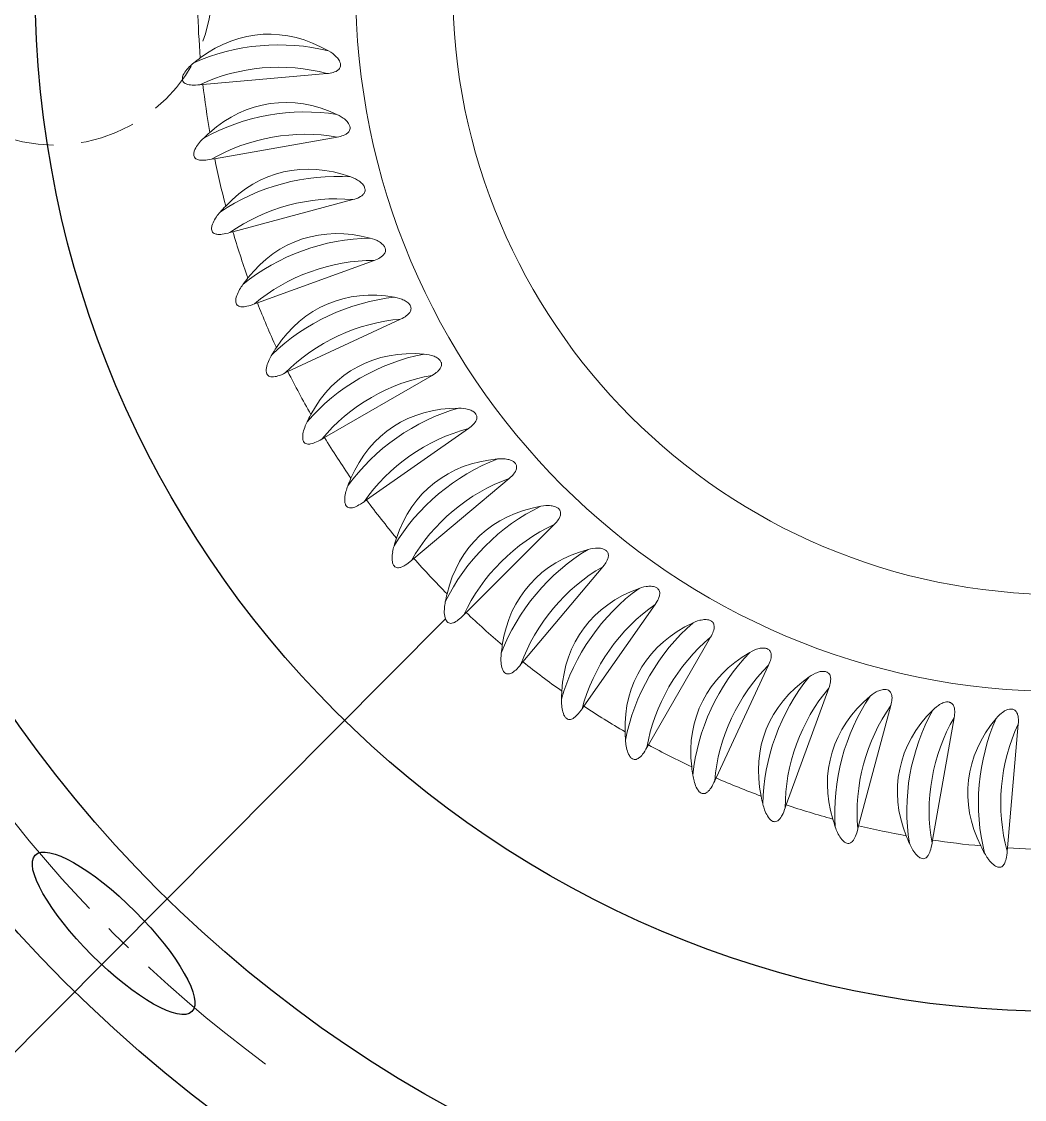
# Model space of a CAD drawing. Extents: x 197 to 911, y -8 to 441.
# Drawn here: x 518.66 to 550.36, y 148.44 to 182.52 of the extents above; entities that cross this region are included whole.
import ezdxf

# ---------------------------------------------------------------- set-up
doc = ezdxf.new("R2010")
doc.units = 0
doc.header["$LTSCALE"] = 7
doc.header["$MEASUREMENT"] = 0
doc.linetypes.add('CENTER2', pattern=[1.125, 0.75, -0.125, 0.125, -0.125])
doc.linetypes.add('HIDDEN', pattern=[0.375, 0.25, -0.125])
doc.layers.get('0').update_dxf_attribs({"linetype": 'CONTINUOUS', "lineweight": 15})
for name, color, linetype, lineweight in [('1', 1, 'CENTER2', 15), ('2', 2, 'HIDDEN', 15), ('3', 3, 'CONTINUOUS', 30), ('8', 250, 'CONTINUOUS', 15)]:
    doc.layers.add(name, color=color, linetype=linetype, lineweight=lineweight)

msp = doc.modelspace()

# ---------------------------------------------------------------- linework, layer by layer
msp.add_line((490.111, 121.437), (532.052, 163.634))
at = {"layer": '1'}
for radius, start, end in [(57, 193.4627, 347.3297), (42.322, 216.4118, 233.5882)]:
    msp.add_arc((551.491, 183.614), radius, start, end, dxfattribs=at)
at = {"layer": '2'}
msp.add_circle((519.691, 183.614), 5, dxfattribs=at)
at = {"layer": '3'}
for radius in [44.5, 44.5, 40.355, 32.4]:
    msp.add_circle((551.491, 183.614), radius, dxfattribs=at)
msp.add_ellipse((521.565, 153.688), major_axis=(-2.475, 2.475), ratio=0.27762, dxfattribs=at)
at = {"layer": '8', "ltscale": 0.098246}
for p, q in [((524.389, 180.533), (528.303, 180.875)), ((525.335, 175.873), (529.131, 176.89)), ((527.077, 171.449), (530.638, 173.11)), ((529.56, 167.394), (532.779, 169.648)), ((540.608, 158.602), (542.269, 162.164))]:
    msp.add_line(p, q, dxfattribs=at)
at = {"layer": '8', "ltscale": 0.001496}
for p, q in [((524.232, 180.518), (524.292, 180.523)), ((524.606, 178.154), (524.664, 178.164)), ((525.184, 175.831), (525.241, 175.847)), ((526.935, 171.381), (526.989, 171.407)), ((530.937, 165.443), (530.983, 165.481)), ((534.405, 162.15), (534.443, 162.196)), ((538.392, 159.509), (538.421, 159.561)), ((540.542, 158.459), (540.567, 158.513)), ((545.077, 156.94), (545.092, 156.998)), ((547.426, 156.483), (547.436, 156.542))]:
    msp.add_line(p, q, dxfattribs=at)
at = {"layer": '8', "ltscale": 0.002435}
for p, q in [((524.389, 180.533), (524.292, 180.523)), ((524.76, 178.182), (524.664, 178.164)), ((525.335, 175.873), (525.241, 175.847)), ((526.109, 173.623), (526.018, 173.589)), ((527.077, 171.449), (526.989, 171.407)), ((528.23, 169.367), (528.146, 169.318)), ((529.56, 167.394), (529.481, 167.338)), ((531.057, 165.545), (530.983, 165.481)), ((532.71, 163.833), (532.641, 163.763)), ((534.505, 162.271), (534.443, 162.196)), ((536.43, 160.872), (536.375, 160.792)), ((538.469, 159.646), (538.421, 159.561)), ((540.608, 158.602), (540.567, 158.513)), ((542.829, 157.749), (542.797, 157.657)), ((545.116, 157.092), (545.092, 156.998)), ((547.452, 156.638), (547.436, 156.542)), ((549.818, 156.388), (549.811, 156.291))]:
    msp.add_line(p, q, dxfattribs=at)
at = {"layer": '8', "ltscale": 0.098245}
for p, q in [((524.76, 178.182), (528.63, 178.865)), ((526.109, 173.623), (529.802, 174.967)), ((528.23, 169.367), (531.633, 171.332)), ((531.057, 165.545), (534.067, 168.071)), ((532.71, 163.833), (535.488, 166.611)), ((534.505, 162.271), (537.031, 165.281)), ((536.43, 160.872), (538.684, 164.091)), ((538.469, 159.646), (540.434, 163.049)), ((542.829, 157.749), (544.173, 161.442)), ((545.116, 157.092), (546.133, 160.888)), ((547.452, 156.638), (548.134, 160.508)), ((549.818, 156.388), (550.161, 160.303))]:
    msp.add_line(p, q, dxfattribs=at)
at = {"layer": '8', "ltscale": 0.001497}
for p, q in [((525.962, 173.568), (526.018, 173.589)), ((528.094, 169.288), (528.146, 169.318)), ((529.432, 167.303), (529.481, 167.338)), ((532.599, 163.721), (532.641, 163.763)), ((536.341, 160.742), (536.375, 160.792)), ((542.776, 157.601), (542.797, 157.657)), ((549.806, 156.232), (549.811, 156.291))]:
    msp.add_line(p, q, dxfattribs=at)
at = {"layer": '8'}
for points in [[(528.303, 180.875), (528.36, 180.881), (528.416, 180.89), (528.46, 180.898), (528.502, 180.909), (528.551, 180.925), (528.597, 180.945), (528.622, 180.959), (528.647, 180.976), (528.666, 180.991), (528.684, 181.008), (528.702, 181.031), (528.717, 181.055), (528.728, 181.08), (528.735, 181.106), (528.738, 181.127), (528.738, 181.147), (528.734, 181.189), (528.729, 181.211), (528.721, 181.233), (528.703, 181.276), (528.683, 181.31), (528.661, 181.342), (528.638, 181.37), (528.615, 181.396), (528.584, 181.427), (528.552, 181.457), (528.492, 181.505), (528.428, 181.549), (528.362, 181.59)], [(523.957, 181.086), (523.92, 181.047), (523.884, 181.006), (523.851, 180.966), (523.821, 180.924), (523.793, 180.879), (523.769, 180.832), (523.757, 180.803), (523.748, 180.774), (523.743, 180.753), (523.74, 180.731), (523.739, 180.695), (523.745, 180.661), (523.756, 180.632), (523.774, 180.607), (523.795, 180.585), (523.823, 180.565), (523.854, 180.55), (523.879, 180.54), (523.903, 180.533), (523.954, 180.522), (523.999, 180.516), (524.045, 180.513), (524.101, 180.512), (524.159, 180.513), (524.232, 180.518)], [(528.63, 178.865), (528.686, 178.876), (528.741, 178.889), (528.784, 178.901), (528.826, 178.916), (528.872, 178.936), (528.917, 178.96), (528.941, 178.976), (528.964, 178.995), (528.981, 179.012), (528.998, 179.03), (529.014, 179.054), (529.027, 179.08), (529.035, 179.106), (529.04, 179.133), (529.041, 179.153), (529.04, 179.174), (529.032, 179.215), (529.025, 179.236), (529.016, 179.258), (528.993, 179.298), (528.971, 179.33), (528.945, 179.361), (528.921, 179.387), (528.895, 179.411), (528.862, 179.439), (528.827, 179.466), (528.763, 179.509), (528.696, 179.547), (528.626, 179.582)], [(524.283, 178.696), (524.248, 178.654), (524.216, 178.61), (524.187, 178.567), (524.161, 178.523), (524.137, 178.475), (524.117, 178.426), (524.108, 178.397), (524.101, 178.367), (524.098, 178.345), (524.097, 178.323), (524.099, 178.288), (524.108, 178.254), (524.122, 178.227), (524.141, 178.203), (524.165, 178.183), (524.194, 178.166), (524.227, 178.153), (524.252, 178.146), (524.277, 178.14), (524.328, 178.134), (524.374, 178.132), (524.419, 178.133), (524.476, 178.137), (524.533, 178.143), (524.606, 178.154)], [(529.131, 176.89), (529.186, 176.906), (529.24, 176.924), (529.281, 176.94), (529.321, 176.958), (529.366, 176.983), (529.408, 177.011), (529.431, 177.029), (529.452, 177.049), (529.468, 177.067), (529.483, 177.087), (529.497, 177.113), (529.508, 177.14), (529.514, 177.166), (529.516, 177.193), (529.515, 177.214), (529.512, 177.234), (529.501, 177.274), (529.492, 177.295), (529.481, 177.315), (529.455, 177.354), (529.43, 177.384), (529.402, 177.412), (529.375, 177.436), (529.347, 177.458), (529.312, 177.483), (529.275, 177.506), (529.207, 177.543), (529.137, 177.576), (529.065, 177.605)], [(524.815, 176.343), (524.784, 176.298), (524.756, 176.252), (524.731, 176.207), (524.708, 176.16), (524.689, 176.111), (524.673, 176.06), (524.667, 176.03), (524.662, 176), (524.661, 175.978), (524.662, 175.956), (524.667, 175.921), (524.679, 175.888), (524.695, 175.862), (524.717, 175.839), (524.742, 175.822), (524.773, 175.807), (524.806, 175.797), (524.832, 175.792), (524.858, 175.789), (524.909, 175.788), (524.955, 175.79), (525, 175.794), (525.056, 175.803), (525.112, 175.814), (525.184, 175.831)], [(529.802, 174.967), (529.855, 174.988), (529.908, 175.01), (529.947, 175.03), (529.986, 175.052), (530.028, 175.079), (530.068, 175.111), (530.089, 175.131), (530.108, 175.153), (530.123, 175.173), (530.135, 175.194), (530.147, 175.221), (530.156, 175.249), (530.159, 175.275), (530.159, 175.302), (530.157, 175.323), (530.152, 175.343), (530.137, 175.381), (530.126, 175.402), (530.113, 175.421), (530.084, 175.457), (530.056, 175.485), (530.026, 175.51), (529.998, 175.532), (529.968, 175.551), (529.931, 175.573), (529.892, 175.593), (529.821, 175.624), (529.748, 175.651), (529.674, 175.673)], [(525.55, 174.046), (525.523, 173.998), (525.499, 173.95), (525.478, 173.902), (525.46, 173.854), (525.444, 173.804), (525.433, 173.752), (525.43, 173.721), (525.428, 173.691), (525.429, 173.668), (525.431, 173.646), (525.44, 173.612), (525.455, 173.581), (525.473, 173.556), (525.496, 173.536), (525.523, 173.52), (525.555, 173.508), (525.589, 173.501), (525.615, 173.499), (525.641, 173.498), (525.692, 173.501), (525.737, 173.507), (525.782, 173.515), (525.837, 173.529), (525.893, 173.545), (525.962, 173.568)], [(530.638, 173.11), (530.689, 173.135), (530.739, 173.162), (530.777, 173.185), (530.814, 173.21), (530.854, 173.241), (530.89, 173.276), (530.909, 173.298), (530.927, 173.322), (530.94, 173.343), (530.95, 173.365), (530.96, 173.392), (530.966, 173.421), (530.967, 173.448), (530.965, 173.475), (530.96, 173.495), (530.954, 173.515), (530.936, 173.552), (530.923, 173.571), (530.909, 173.589), (530.877, 173.623), (530.846, 173.648), (530.814, 173.671), (530.784, 173.689), (530.753, 173.706), (530.713, 173.725), (530.673, 173.741), (530.6, 173.766), (530.525, 173.786), (530.449, 173.802)], [(526.482, 171.822), (526.46, 171.772), (526.44, 171.721), (526.424, 171.672), (526.409, 171.623), (526.399, 171.571), (526.392, 171.518), (526.391, 171.488), (526.392, 171.457), (526.395, 171.435), (526.399, 171.413), (526.411, 171.38), (526.428, 171.35), (526.449, 171.327), (526.474, 171.308), (526.501, 171.295), (526.534, 171.286), (526.569, 171.282), (526.595, 171.282), (526.621, 171.283), (526.672, 171.291), (526.716, 171.301), (526.76, 171.313), (526.814, 171.331), (526.868, 171.352), (526.935, 171.381)], [(531.633, 171.332), (531.682, 171.362), (531.729, 171.393), (531.765, 171.419), (531.799, 171.447), (531.836, 171.482), (531.87, 171.52), (531.887, 171.544), (531.902, 171.568), (531.913, 171.591), (531.922, 171.614), (531.929, 171.642), (531.932, 171.671), (531.931, 171.698), (531.927, 171.724), (531.92, 171.744), (531.912, 171.763), (531.891, 171.799), (531.877, 171.817), (531.861, 171.834), (531.826, 171.864), (531.794, 171.887), (531.76, 171.906), (531.728, 171.922), (531.695, 171.936), (531.654, 171.951), (531.613, 171.964), (531.538, 171.983), (531.461, 171.996), (531.384, 172.005)], [(532.779, 169.648), (532.825, 169.682), (532.87, 169.717), (532.903, 169.747), (532.934, 169.777), (532.968, 169.815), (532.998, 169.856), (533.013, 169.881), (533.026, 169.907), (533.035, 169.93), (533.042, 169.954), (533.047, 169.983), (533.048, 170.012), (533.044, 170.038), (533.037, 170.065), (533.029, 170.084), (533.02, 170.102), (532.995, 170.135), (532.979, 170.152), (532.962, 170.168), (532.925, 170.195), (532.891, 170.214), (532.855, 170.231), (532.822, 170.244), (532.788, 170.256), (532.746, 170.267), (532.704, 170.276), (532.627, 170.288), (532.55, 170.295), (532.472, 170.297)], [(527.605, 169.687), (527.588, 169.635), (527.572, 169.583), (527.56, 169.533), (527.55, 169.482), (527.544, 169.43), (527.542, 169.377), (527.543, 169.346), (527.547, 169.316), (527.552, 169.294), (527.558, 169.273), (527.572, 169.241), (527.592, 169.212), (527.615, 169.191), (527.641, 169.175), (527.67, 169.164), (527.704, 169.158), (527.738, 169.157), (527.764, 169.159), (527.79, 169.163), (527.84, 169.174), (527.884, 169.188), (527.926, 169.204), (527.978, 169.227), (528.03, 169.253), (528.094, 169.288)], [(534.067, 168.071), (534.11, 168.108), (534.152, 168.147), (534.182, 168.179), (534.211, 168.213), (534.241, 168.254), (534.268, 168.297), (534.28, 168.323), (534.291, 168.35), (534.298, 168.374), (534.303, 168.398), (534.305, 168.427), (534.303, 168.456), (534.298, 168.482), (534.288, 168.508), (534.279, 168.526), (534.268, 168.543), (534.24, 168.575), (534.223, 168.59), (534.205, 168.604), (534.165, 168.628), (534.129, 168.644), (534.092, 168.658), (534.058, 168.668), (534.023, 168.676), (533.981, 168.684), (533.938, 168.69), (533.86, 168.695), (533.783, 168.695), (533.705, 168.69)], [(528.91, 167.658), (528.897, 167.605), (528.886, 167.552), (528.878, 167.501), (528.873, 167.45), (528.871, 167.397), (528.874, 167.344), (528.878, 167.313), (528.884, 167.283), (528.891, 167.262), (528.899, 167.241), (528.916, 167.211), (528.938, 167.184), (528.963, 167.165), (528.99, 167.151), (529.02, 167.143), (529.054, 167.14), (529.089, 167.142), (529.114, 167.146), (529.14, 167.152), (529.189, 167.168), (529.231, 167.186), (529.272, 167.206), (529.322, 167.233), (529.371, 167.263), (529.432, 167.303)], [(535.488, 166.611), (535.528, 166.652), (535.566, 166.695), (535.593, 166.73), (535.619, 166.765), (535.646, 166.809), (535.668, 166.854), (535.679, 166.881), (535.687, 166.909), (535.692, 166.933), (535.694, 166.958), (535.694, 166.987), (535.69, 167.016), (535.682, 167.042), (535.67, 167.066), (535.659, 167.083), (535.647, 167.1), (535.617, 167.128), (535.598, 167.142), (535.579, 167.154), (535.537, 167.175), (535.5, 167.188), (535.462, 167.199), (535.427, 167.206), (535.392, 167.211), (535.349, 167.215), (535.305, 167.217), (535.228, 167.215), (535.151, 167.208), (535.074, 167.197)], [(530.387, 165.751), (530.378, 165.697), (530.372, 165.643), (530.368, 165.591), (530.368, 165.54), (530.37, 165.487), (530.378, 165.434), (530.385, 165.404), (530.394, 165.375), (530.402, 165.355), (530.412, 165.335), (530.432, 165.306), (530.456, 165.281), (530.482, 165.264), (530.511, 165.253), (530.541, 165.247), (530.575, 165.247), (530.61, 165.252), (530.635, 165.259), (530.659, 165.267), (530.707, 165.287), (530.747, 165.308), (530.786, 165.331), (530.834, 165.363), (530.88, 165.397), (530.937, 165.443)], [(537.031, 165.281), (537.067, 165.326), (537.101, 165.372), (537.125, 165.408), (537.148, 165.446), (537.171, 165.492), (537.189, 165.539), (537.197, 165.567), (537.203, 165.595), (537.206, 165.62), (537.206, 165.644), (537.203, 165.673), (537.196, 165.702), (537.186, 165.727), (537.173, 165.75), (537.16, 165.766), (537.146, 165.782), (537.114, 165.808), (537.094, 165.82), (537.074, 165.83), (537.03, 165.847), (536.992, 165.857), (536.954, 165.864), (536.918, 165.868), (536.883, 165.87), (536.839, 165.87), (536.796, 165.868), (536.719, 165.86), (536.643, 165.846), (536.567, 165.828)], [(538.684, 164.091), (538.716, 164.138), (538.745, 164.187), (538.766, 164.225), (538.786, 164.265), (538.804, 164.312), (538.819, 164.361), (538.824, 164.39), (538.828, 164.418), (538.828, 164.443), (538.827, 164.468), (538.821, 164.496), (538.812, 164.524), (538.8, 164.548), (538.784, 164.57), (538.77, 164.585), (538.755, 164.599), (538.721, 164.622), (538.7, 164.633), (538.678, 164.641), (538.634, 164.654), (538.595, 164.661), (538.556, 164.665), (538.52, 164.666), (538.485, 164.664), (538.441, 164.661), (538.398, 164.655), (538.322, 164.64), (538.248, 164.62), (538.174, 164.595)], [(532.024, 163.979), (532.02, 163.925), (532.018, 163.871), (532.019, 163.819), (532.023, 163.768), (532.031, 163.715), (532.042, 163.664), (532.052, 163.634), (532.064, 163.606), (532.074, 163.586), (532.085, 163.567), (532.107, 163.54), (532.134, 163.517), (532.161, 163.503), (532.191, 163.494), (532.221, 163.491), (532.256, 163.494), (532.289, 163.502), (532.314, 163.511), (532.338, 163.521), (532.383, 163.545), (532.422, 163.57), (532.459, 163.597), (532.503, 163.632), (532.546, 163.67), (532.599, 163.721)], [(540.434, 163.049), (540.462, 163.099), (540.487, 163.15), (540.505, 163.19), (540.52, 163.232), (540.535, 163.28), (540.545, 163.33), (540.548, 163.359), (540.549, 163.388), (540.547, 163.413), (540.543, 163.437), (540.536, 163.465), (540.524, 163.492), (540.51, 163.515), (540.492, 163.535), (540.477, 163.549), (540.461, 163.562), (540.424, 163.582), (540.403, 163.59), (540.381, 163.597), (540.335, 163.606), (540.296, 163.609), (540.257, 163.609), (540.221, 163.607), (540.186, 163.603), (540.143, 163.596), (540.1, 163.586), (540.026, 163.565), (539.953, 163.538), (539.882, 163.507)], [(542.269, 162.164), (542.292, 162.216), (542.312, 162.269), (542.326, 162.311), (542.338, 162.353), (542.349, 162.403), (542.354, 162.453), (542.355, 162.482), (542.353, 162.511), (542.349, 162.536), (542.344, 162.56), (542.333, 162.587), (542.319, 162.612), (542.303, 162.634), (542.284, 162.653), (542.268, 162.666), (542.25, 162.677), (542.212, 162.693), (542.19, 162.7), (542.168, 162.705), (542.121, 162.71), (542.082, 162.71), (542.043, 162.706), (542.008, 162.701), (541.973, 162.694), (541.931, 162.683), (541.889, 162.67), (541.817, 162.642), (541.747, 162.609), (541.679, 162.572)], [(533.809, 162.358), (533.81, 162.303), (533.813, 162.249), (533.819, 162.197), (533.827, 162.146), (533.839, 162.095), (533.855, 162.044), (533.867, 162.016), (533.881, 161.989), (533.893, 161.97), (533.906, 161.952), (533.931, 161.927), (533.959, 161.907), (533.988, 161.895), (534.018, 161.889), (534.048, 161.889), (534.082, 161.894), (534.115, 161.905), (534.139, 161.916), (534.162, 161.928), (534.205, 161.956), (534.241, 161.984), (534.276, 162.014), (534.317, 162.053), (534.356, 162.095), (534.405, 162.15)], [(544.173, 161.442), (544.192, 161.495), (544.208, 161.55), (544.218, 161.593), (544.226, 161.636), (544.232, 161.687), (544.233, 161.737), (544.231, 161.766), (544.227, 161.795), (544.221, 161.819), (544.213, 161.842), (544.201, 161.869), (544.185, 161.893), (544.167, 161.913), (544.146, 161.93), (544.129, 161.942), (544.11, 161.951), (544.071, 161.964), (544.048, 161.969), (544.025, 161.972), (543.979, 161.973), (543.94, 161.969), (543.901, 161.963), (543.866, 161.954), (543.832, 161.944), (543.791, 161.929), (543.751, 161.913), (543.682, 161.878), (543.615, 161.84), (543.55, 161.797)], [(546.133, 160.888), (546.147, 160.943), (546.158, 160.999), (546.165, 161.043), (546.169, 161.087), (546.171, 161.138), (546.168, 161.188), (546.163, 161.217), (546.156, 161.245), (546.148, 161.269), (546.138, 161.291), (546.124, 161.316), (546.105, 161.339), (546.086, 161.357), (546.064, 161.373), (546.045, 161.382), (546.026, 161.39), (545.986, 161.4), (545.963, 161.403), (545.94, 161.403), (545.894, 161.4), (545.855, 161.393), (545.817, 161.383), (545.783, 161.372), (545.75, 161.359), (545.711, 161.341), (545.672, 161.321), (545.606, 161.281), (545.542, 161.236), (545.482, 161.188)], [(535.729, 160.897), (535.735, 160.843), (535.743, 160.789), (535.752, 160.739), (535.765, 160.689), (535.782, 160.638), (535.802, 160.589), (535.817, 160.562), (535.833, 160.536), (535.846, 160.519), (535.861, 160.502), (535.888, 160.479), (535.918, 160.461), (535.947, 160.452), (535.978, 160.448), (536.008, 160.451), (536.042, 160.46), (536.073, 160.474), (536.096, 160.486), (536.118, 160.5), (536.158, 160.532), (536.192, 160.563), (536.224, 160.596), (536.261, 160.639), (536.297, 160.683), (536.341, 160.742)], [(548.134, 160.508), (548.143, 160.564), (548.15, 160.621), (548.152, 160.665), (548.153, 160.709), (548.15, 160.759), (548.142, 160.81), (548.135, 160.838), (548.126, 160.865), (548.116, 160.888), (548.104, 160.91), (548.087, 160.933), (548.067, 160.954), (548.046, 160.971), (548.023, 160.984), (548.004, 160.992), (547.984, 160.998), (547.943, 161.005), (547.92, 161.005), (547.897, 161.004), (547.851, 160.997), (547.813, 160.987), (547.776, 160.974), (547.743, 160.959), (547.711, 160.943), (547.674, 160.922), (547.637, 160.898), (547.575, 160.853), (547.515, 160.803), (547.459, 160.749)], [(550.161, 160.303), (550.165, 160.36), (550.166, 160.417), (550.165, 160.461), (550.162, 160.505), (550.155, 160.555), (550.143, 160.605), (550.133, 160.632), (550.122, 160.659), (550.11, 160.68), (550.096, 160.701), (550.077, 160.723), (550.055, 160.742), (550.033, 160.757), (550.008, 160.768), (549.989, 160.775), (549.968, 160.779), (549.927, 160.782), (549.904, 160.78), (549.881, 160.777), (549.836, 160.766), (549.799, 160.752), (549.763, 160.736), (549.732, 160.719), (549.702, 160.7), (549.666, 160.676), (549.631, 160.649), (549.573, 160.598), (549.519, 160.543), (549.467, 160.485)], [(537.769, 159.61), (537.779, 159.557), (537.792, 159.504), (537.806, 159.454), (537.823, 159.405), (537.844, 159.357), (537.869, 159.31), (537.885, 159.284), (537.904, 159.26), (537.919, 159.243), (537.935, 159.228), (537.963, 159.207), (537.995, 159.192), (538.025, 159.185), (538.056, 159.185), (538.086, 159.19), (538.118, 159.202), (538.149, 159.218), (538.17, 159.233), (538.191, 159.249), (538.228, 159.284), (538.259, 159.317), (538.288, 159.353), (538.321, 159.399), (538.353, 159.447), (538.392, 159.509)], [(539.913, 158.505), (539.928, 158.453), (539.945, 158.401), (539.964, 158.353), (539.985, 158.306), (540.01, 158.259), (540.039, 158.215), (540.057, 158.191), (540.078, 158.168), (540.094, 158.153), (540.112, 158.139), (540.142, 158.121), (540.175, 158.109), (540.205, 158.105), (540.236, 158.107), (540.266, 158.114), (540.297, 158.129), (540.326, 158.148), (540.346, 158.164), (540.365, 158.182), (540.399, 158.22), (540.427, 158.257), (540.452, 158.294), (540.482, 158.343), (540.51, 158.393), (540.542, 158.459)], [(542.145, 157.592), (542.165, 157.541), (542.186, 157.491), (542.209, 157.445), (542.234, 157.4), (542.263, 157.355), (542.296, 157.314), (542.317, 157.291), (542.339, 157.27), (542.357, 157.257), (542.375, 157.244), (542.407, 157.229), (542.441, 157.22), (542.471, 157.218), (542.502, 157.223), (542.531, 157.233), (542.561, 157.25), (542.588, 157.272), (542.606, 157.29), (542.624, 157.309), (542.655, 157.35), (542.679, 157.389), (542.701, 157.429), (542.726, 157.48), (542.75, 157.532), (542.776, 157.601)], [(544.449, 156.876), (544.473, 156.828), (544.499, 156.78), (544.525, 156.735), (544.554, 156.693), (544.587, 156.651), (544.623, 156.612), (544.646, 156.592), (544.67, 156.573), (544.689, 156.561), (544.708, 156.55), (544.741, 156.538), (544.775, 156.531), (544.806, 156.532), (544.836, 156.54), (544.864, 156.553), (544.892, 156.572), (544.917, 156.596), (544.934, 156.616), (544.95, 156.637), (544.977, 156.68), (544.998, 156.721), (545.017, 156.762), (545.037, 156.815), (545.056, 156.87), (545.077, 156.94)], [(546.806, 156.364), (546.834, 156.318), (546.864, 156.272), (546.894, 156.231), (546.927, 156.191), (546.963, 156.152), (547.002, 156.116), (547.027, 156.098), (547.053, 156.081), (547.072, 156.071), (547.093, 156.062), (547.127, 156.052), (547.161, 156.049), (547.192, 156.053), (547.221, 156.063), (547.248, 156.078), (547.274, 156.1), (547.297, 156.126), (547.312, 156.147), (547.326, 156.169), (547.349, 156.215), (547.367, 156.257), (547.382, 156.3), (547.398, 156.355), (547.411, 156.411), (547.426, 156.483)], [(549.199, 156.06), (549.231, 156.016), (549.264, 155.973), (549.298, 155.934), (549.334, 155.897), (549.374, 155.862), (549.416, 155.83), (549.442, 155.814), (549.469, 155.799), (549.49, 155.791), (549.511, 155.784), (549.545, 155.777), (549.58, 155.777), (549.61, 155.783), (549.639, 155.796), (549.664, 155.813), (549.688, 155.837), (549.709, 155.865), (549.722, 155.888), (549.734, 155.911), (549.753, 155.958), (549.767, 156.002), (549.778, 156.046), (549.789, 156.102), (549.798, 156.159), (549.806, 156.232)]]:
    msp.add_lwpolyline(points, dxfattribs=at)
for radius in [22.277, 19.21]:
    msp.add_circle((551.491, 183.614), radius, dxfattribs=at)
for centre, radius, start, end in [((551.491, 183.614), 27.277, 181.4855, 184.7131), ((528.98, 175.119), 7.807, 126.7716, 128.6847), ((525.199, 179.833), 1.764, 128.5227, 134.7232), ((551.491, 183.614), 27.277, 186.4855, 189.7131), ((529.806, 173.189), 7.807, 131.7716, 133.6847), ((525.628, 177.556), 1.764, 133.5227, 139.7232), ((551.491, 183.614), 27.277, 191.4855, 194.7131), ((530.797, 171.339), 7.807, 136.7716, 138.6847), ((526.255, 175.325), 1.764, 138.5227, 144.7232), ((551.491, 183.614), 27.277, 196.4855, 199.7131), ((527.073, 173.157), 1.764, 143.5227, 149.7232), ((531.945, 169.582), 7.807, 141.7716, 143.6847), ((551.491, 183.614), 27.277, 201.4855, 204.7131), ((533.242, 167.932), 7.807, 146.7716, 148.6847), ((528.077, 171.068), 1.764, 148.5227, 154.7232), ((551.491, 183.614), 27.277, 206.4855, 209.7131), ((534.679, 166.401), 7.807, 151.7716, 153.6847), ((529.26, 169.076), 1.764, 153.5227, 159.7232), ((551.491, 183.614), 27.277, 211.4855, 214.7131), ((536.243, 165.001), 7.807, 156.7716, 158.6847), ((530.612, 167.193), 1.764, 158.5227, 164.7232), ((551.491, 183.614), 27.277, 216.4855, 219.7131), ((537.923, 163.743), 7.807, 161.7716, 163.6847), ((532.122, 165.436), 1.764, 163.5227, 169.7232), ((551.491, 183.614), 27.277, 221.4855, 224.7131), ((539.706, 162.636), 7.807, 166.7716, 168.6847), ((533.78, 163.817), 1.764, 168.5227, 174.7232), ((551.491, 183.614), 27.277, 226.4855, 229.7131), ((541.579, 161.689), 7.807, 171.7716, 173.6847), ((535.573, 162.349), 1.764, 173.5227, 179.7232), ((551.491, 183.614), 27.277, 231.4855, 234.7131), ((543.528, 160.909), 7.807, 176.7716, 178.6847), ((537.487, 161.043), 1.764, 178.5227, 184.7232), ((551.491, 183.614), 27.277, 236.4855, 239.7131), ((545.537, 160.301), 7.807, 181.7716, 183.6847), ((539.507, 159.908), 1.764, 183.5227, 189.7232), ((551.491, 183.614), 27.277, 241.4855, 244.7131), ((547.592, 159.871), 7.807, 186.7716, 188.6847), ((541.619, 158.954), 1.764, 188.5227, 194.7232), ((551.491, 183.614), 27.277, 246.4855, 249.7131), ((549.676, 159.622), 7.807, 191.7716, 193.6847), ((543.806, 158.187), 1.764, 193.5227, 199.7232), ((551.491, 183.614), 27.277, 251.4855, 254.7131), ((551.774, 159.555), 7.807, 196.7716, 198.6847), ((546.051, 157.614), 1.764, 198.5227, 204.7232), ((551.491, 183.614), 27.277, 256.4855, 259.7131), ((553.869, 159.671), 7.807, 201.7716, 203.6847), ((548.338, 157.239), 1.764, 203.5227, 209.7232), ((551.491, 183.614), 27.277, 261.4855, 264.7131), ((555.947, 159.969), 7.807, 206.7716, 208.6847), ((550.648, 157.065), 1.764, 208.5227, 214.7232), ((551.491, 183.614), 27.277, 266.4855, 269.7131)]:
    msp.add_arc(centre, radius, start, end, dxfattribs=at)
at = {"layer": '8', "extrusion": (0, 0, -1)}
for centre, major_axis, start_param, end_param in [((526.767, 175.346), (-0.592, 6.762), 5.870263, 6.743679), ((526.502, 178.375), (-4.782, -0.418), 1.107421, 2.03129), ((526.533, 178.023), (-4.284, -0.375), 1.083148, 2.057839), ((527.582, 173.223), (-1.179, 6.685), 5.870263, 6.743679), ((527.054, 176.217), (-4.727, -0.834), 1.107421, 2.03129), ((527.115, 175.869), (-4.235, -0.747), 1.083148, 2.057839), ((528.578, 171.179), (-1.757, 6.557), 5.870263, 6.743679), ((527.791, 174.116), (-4.636, -1.242), 1.107421, 2.03129), ((527.883, 173.774), (-4.153, -1.113), 1.083148, 2.057839), ((529.749, 169.229), (-2.322, 6.379), 5.870263, 6.743679), ((528.709, 172.086), (-4.511, -1.642), 1.107421, 2.03129), ((528.83, 171.754), (-4.041, -1.471), 1.083148, 2.057839), ((531.086, 167.389), (-2.869, 6.152), 5.870263, 6.743679), ((529.801, 170.144), (-4.35, -2.029), 1.107421, 2.03129), ((529.95, 169.824), (-3.897, -1.817), 1.083148, 2.057839), ((532.577, 165.672), (-3.394, 5.879), 5.870263, 6.743679), ((531.057, 168.305), (-4.157, -2.4), 1.107421, 2.03129), ((531.234, 167.999), (-3.724, -2.15), 1.083148, 2.057839), ((532.469, 166.583), (-3.932, -2.753), 1.107421, 2.03129), ((534.213, 164.092), (-3.894, 5.561), 5.870263, 6.743679), ((532.672, 166.293), (-3.522, -2.466), 1.083148, 2.057839), ((534.026, 164.99), (-3.677, -3.085), 1.107421, 2.03129), ((535.98, 162.66), (-4.363, 5.2), 5.870263, 6.743679), ((534.253, 164.719), (-3.294, -2.764), 1.083148, 2.057839), ((535.715, 163.538), (-3.394, -3.394), 1.107421, 2.03129), ((537.865, 161.388), (-4.8, 4.8), 5.870263, 6.743679), ((535.965, 163.288), (-3.041, -3.041), 1.083148, 2.057839), ((537.525, 162.24), (-3.085, -3.677), 1.107421, 2.03129), ((539.854, 160.285), (-5.2, 4.363), 5.870263, 6.743679), ((537.796, 162.013), (-2.764, -3.294), 1.083148, 2.057839), ((539.441, 161.104), (-2.753, -3.932), 1.107421, 2.03129), ((541.932, 159.36), (-5.561, 3.894), 5.870263, 6.743679), ((539.731, 160.901), (-2.466, -3.522), 1.083148, 2.057839), ((544.082, 158.619), (-5.879, 3.394), 5.870263, 6.743679), ((541.449, 160.14), (-2.4, -4.157), 1.107421, 2.03129), ((541.755, 159.963), (-2.15, -3.724), 1.083148, 2.057839), ((546.289, 158.069), (-6.152, 2.869), 5.870263, 6.743679), ((543.533, 159.354), (-2.029, -4.35), 1.107421, 2.03129), ((543.853, 159.204), (-1.817, -3.897), 1.083148, 2.057839), ((548.535, 157.712), (-6.379, 2.322), 5.870263, 6.743679), ((545.678, 158.752), (-1.642, -4.511), 1.107421, 2.03129), ((546.01, 158.631), (-1.471, -4.041), 1.083148, 2.057839), ((550.803, 157.553), (-6.557, 1.757), 5.870263, 6.743679), ((547.866, 158.34), (-1.242, -4.636), 1.107421, 2.03129), ((548.208, 158.249), (-1.113, -4.153), 1.083148, 2.057839), ((553.077, 157.593), (-6.685, 1.179), 5.870263, 6.743679), ((550.083, 158.121), (-0.834, -4.727), 1.107421, 2.03129), ((550.431, 158.059), (-0.747, -4.235), 1.083148, 2.057839), ((555.339, 157.83), (-6.762, 0.592), 5.870263, 6.743679), ((552.31, 158.095), (-0.418, -4.782), 1.107421, 2.03129), ((552.662, 158.064), (-0.375, -4.284), 1.083148, 2.057839)]:
    msp.add_ellipse(centre, major_axis=major_axis, ratio=0.707107, start_param=start_param, end_param=end_param, dxfattribs=at)

doc.saveas('drawing.dxf')
